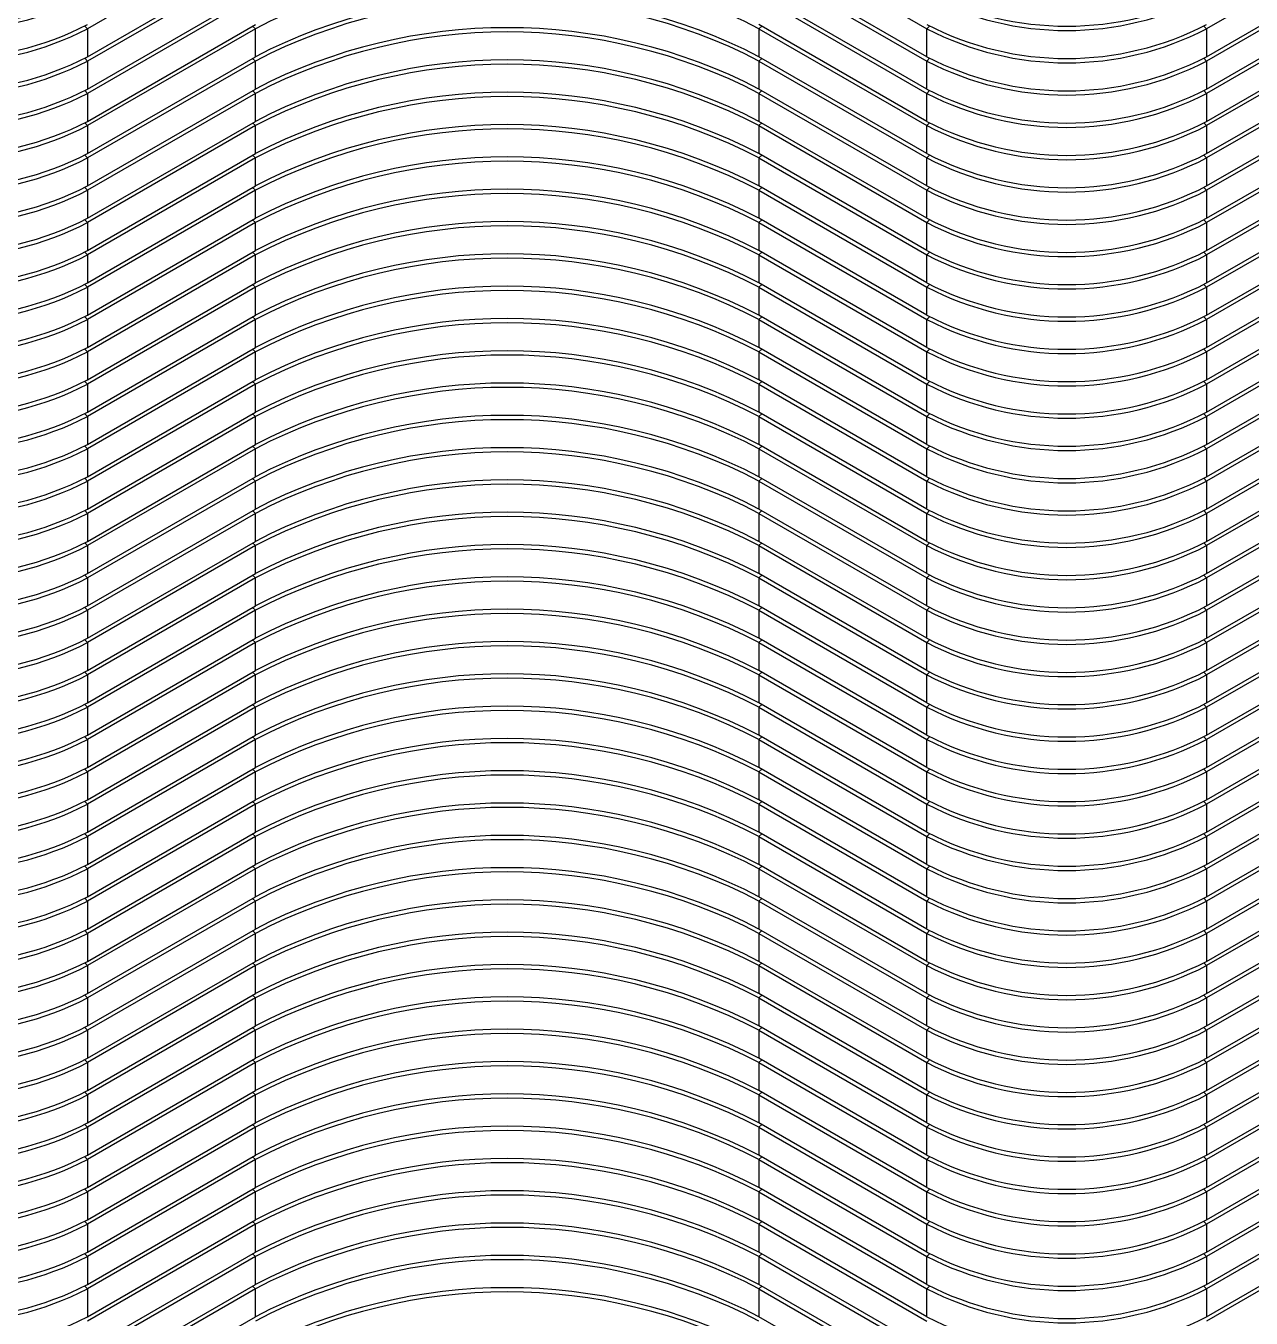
# Model space of a CAD drawing. Header units: millimetres. Extents: x 334 to 3694, y 0 to 2376.
# Drawn here: x 3105.52 to 3114.81, y 1058.75 to 1068.55 of the extents above; entities that cross this region are included whole.
import ezdxf

# ---------------------------------------------------------------- set-up
doc = ezdxf.new("R2010")
doc.units = ezdxf.units.MM
doc.header["$LTSCALE"] = 3
doc.layers.add('1_외형선', color=7, linetype='Continuous', lineweight=25)

msp = doc.modelspace()

# ---------------------------------------------------------------- linework, layer by layer
at = {"layer": '1_외형선'}
for p, q in [((3121.8969, 1072.8147), (3114.4723, 1068.5286)), ((3114.4723, 1068.3163), (3121.8969, 1072.6024)), ((3121.8969, 1072.5698), (3114.4723, 1068.2836)), ((3114.4723, 1068.0713), (3121.8969, 1072.3575)), ((3121.8969, 1072.3248), (3114.4723, 1068.0387)), ((3114.4723, 1067.8264), (3121.8969, 1072.1125)), ((3121.8969, 1072.0799), (3114.4723, 1067.7937)), ((3114.4723, 1067.5814), (3121.8969, 1071.8676)), ((3121.8969, 1071.8349), (3114.4723, 1067.5488)), ((3114.4723, 1067.3365), (3121.8969, 1071.6226)), ((3121.8969, 1071.5899), (3114.4723, 1067.3038)), ((3114.4723, 1067.0915), (3121.8969, 1071.3776)), ((3121.8969, 1071.345), (3114.4723, 1067.0588)), ((3114.4723, 1066.8465), (3121.8969, 1071.1327)), ((3121.8969, 1071.1), (3114.4723, 1066.8139)), ((3114.4723, 1066.6016), (3121.8969, 1070.8877)), ((3121.8969, 1070.855), (3114.4723, 1066.5689)), ((3114.4723, 1066.3566), (3121.8969, 1070.6427)), ((3121.8969, 1070.6101), (3114.4723, 1066.3239)), ((3114.4723, 1066.1116), (3121.8969, 1070.3978)), ((3121.8969, 1070.3651), (3114.4723, 1066.079)), ((3114.4723, 1065.8667), (3121.8969, 1070.1528)), ((3121.8969, 1070.1202), (3114.4723, 1065.834)), ((3114.4723, 1065.6217), (3121.8969, 1069.9079)), ((3121.8969, 1069.8752), (3114.4723, 1065.5891)), ((3114.4723, 1065.3768), (3121.8969, 1069.6629)), ((3121.8969, 1069.6302), (3114.4723, 1065.3441)), ((3114.4723, 1065.1318), (3121.8969, 1069.4179)), ((3121.8969, 1069.3853), (3114.4723, 1065.0991)), ((3107.2598, 1069.2634), (3105.987, 1068.5286)), ((3111.0782, 1069.2634), (3112.351, 1068.5286)), ((3114.4723, 1064.8868), (3121.8969, 1069.173)), ((3121.8969, 1069.1403), (3114.4723, 1064.8542)), ((3105.987, 1068.3163), (3107.2598, 1069.0511)), ((3107.2598, 1069.0184), (3105.987, 1068.2836)), ((3112.351, 1068.3163), (3111.0782, 1069.0511)), ((3111.0782, 1069.0184), (3112.351, 1068.2836)), ((3114.4723, 1064.6419), (3121.8969, 1068.928)), ((3121.8969, 1068.8953), (3114.4723, 1064.6092)), ((3105.987, 1068.0713), (3107.2598, 1068.8061)), ((3107.2598, 1068.7734), (3105.987, 1068.0387)), ((3112.351, 1068.0713), (3111.0782, 1068.8061)), ((3111.0782, 1068.7734), (3112.351, 1068.0387)), ((3114.4723, 1064.3969), (3121.8969, 1068.683)), ((3121.8969, 1068.6504), (3114.4723, 1064.3642)), ((3105.987, 1068.5286), (3105.9656, 1068.5492)), ((3105.987, 1067.8264), (3107.2598, 1068.5611)), ((3105.987, 1068.5286), (3105.987, 1068.3163)), ((3107.2598, 1068.5285), (3105.987, 1067.7937)), ((3107.2598, 1068.5285), (3107.2386, 1068.5489)), ((3107.2598, 1068.3162), (3107.2598, 1068.5285)), ((3112.351, 1067.8264), (3111.0782, 1068.5611)), ((3111.0782, 1068.5285), (3111.0994, 1068.5489)), ((3111.0782, 1068.5285), (3111.0782, 1068.3162)), ((3111.0782, 1068.5285), (3112.351, 1067.7937)), ((3112.351, 1068.5286), (3112.3723, 1068.5492)), ((3112.351, 1068.3163), (3112.351, 1068.5286)), ((3114.4723, 1068.5286), (3114.4509, 1068.5492)), ((3114.4723, 1068.5286), (3114.4723, 1068.3163)), ((3114.4723, 1064.1519), (3121.8969, 1068.4381)), ((3121.8969, 1068.4054), (3114.4723, 1064.1193)), ((3105.987, 1068.2836), (3105.9656, 1068.3042)), ((3105.987, 1067.5814), (3107.2598, 1068.3162)), ((3105.987, 1068.2836), (3105.987, 1068.0713)), ((3107.2598, 1068.2835), (3105.987, 1067.5488)), ((3107.2598, 1068.2835), (3107.2386, 1068.3039)), ((3107.2598, 1068.0712), (3107.2598, 1068.2835)), ((3112.351, 1067.5814), (3111.0782, 1068.3162)), ((3111.0782, 1068.2835), (3111.0994, 1068.3039)), ((3111.0782, 1068.2835), (3111.0782, 1068.0712)), ((3111.0782, 1068.2835), (3112.351, 1067.5488)), ((3112.351, 1068.2836), (3112.3723, 1068.3042)), ((3112.351, 1068.0713), (3112.351, 1068.2836)), ((3114.4723, 1068.2836), (3114.4509, 1068.3042)), ((3114.4723, 1068.2836), (3114.4723, 1068.0713)), ((3114.4723, 1063.907), (3121.8969, 1068.1931)), ((3121.8969, 1068.1605), (3114.4723, 1063.8743)), ((3105.987, 1068.0387), (3105.9656, 1068.0592)), ((3105.987, 1067.3365), (3107.2598, 1068.0712)), ((3105.987, 1068.0387), (3105.987, 1067.8264)), ((3107.2598, 1068.0386), (3105.987, 1067.3038)), ((3107.2598, 1068.0386), (3107.2386, 1068.059)), ((3107.2598, 1067.8263), (3107.2598, 1068.0386)), ((3112.351, 1067.3365), (3111.0782, 1068.0712)), ((3111.0782, 1068.0386), (3111.0994, 1068.059)), ((3111.0782, 1068.0386), (3111.0782, 1067.8263)), ((3111.0782, 1068.0386), (3112.351, 1067.3038)), ((3112.351, 1068.0387), (3112.3723, 1068.0592)), ((3112.351, 1067.8264), (3112.351, 1068.0387)), ((3114.4723, 1068.0387), (3114.4509, 1068.0592)), ((3114.4723, 1068.0387), (3114.4723, 1067.8264)), ((3114.4723, 1063.662), (3121.8969, 1067.9482)), ((3121.8969, 1067.9155), (3114.4723, 1063.6294)), ((3105.987, 1067.7937), (3105.9656, 1067.8143)), ((3105.987, 1067.0915), (3107.2598, 1067.8263)), ((3105.987, 1067.7937), (3105.987, 1067.5814)), ((3107.2598, 1067.7936), (3105.987, 1067.0588)), ((3107.2598, 1067.7936), (3107.2386, 1067.814)), ((3107.2598, 1067.5813), (3107.2598, 1067.7936)), ((3112.351, 1067.0915), (3111.0782, 1067.8263)), ((3111.0782, 1067.7936), (3111.0994, 1067.814)), ((3111.0782, 1067.7936), (3111.0782, 1067.5813)), ((3111.0782, 1067.7936), (3112.351, 1067.0588)), ((3112.351, 1067.7937), (3112.3723, 1067.8143)), ((3112.351, 1067.5814), (3112.351, 1067.7937)), ((3114.4723, 1067.7937), (3114.4509, 1067.8143)), ((3114.4723, 1067.7937), (3114.4723, 1067.5814)), ((3114.4723, 1063.4171), (3121.8969, 1067.7032)), ((3121.8969, 1067.6705), (3114.4723, 1063.3844)), ((3105.987, 1067.5488), (3105.9656, 1067.5693)), ((3105.987, 1066.8465), (3107.2598, 1067.5813)), ((3105.987, 1067.5488), (3105.987, 1067.3365)), ((3107.2598, 1067.5486), (3105.987, 1066.8139)), ((3107.2598, 1067.5486), (3107.2386, 1067.569)), ((3107.2598, 1067.3363), (3107.2598, 1067.5486)), ((3112.351, 1066.8465), (3111.0782, 1067.5813)), ((3111.0782, 1067.5486), (3111.0994, 1067.569)), ((3111.0782, 1067.5486), (3111.0782, 1067.3363)), ((3111.0782, 1067.5486), (3112.351, 1066.8139)), ((3112.351, 1067.5488), (3112.3723, 1067.5693)), ((3112.351, 1067.3365), (3112.351, 1067.5488)), ((3114.4723, 1067.5488), (3114.4509, 1067.5693)), ((3114.4723, 1067.5488), (3114.4723, 1067.3365)), ((3114.4723, 1063.1721), (3121.8969, 1067.4582)), ((3121.8969, 1067.4256), (3114.4723, 1063.1394)), ((3105.987, 1067.3038), (3105.9656, 1067.3244)), ((3105.987, 1066.6016), (3107.2598, 1067.3363)), ((3105.987, 1067.3038), (3105.987, 1067.0915)), ((3107.2598, 1067.3037), (3105.987, 1066.5689)), ((3107.2598, 1067.3037), (3107.2386, 1067.3241)), ((3107.2598, 1067.0914), (3107.2598, 1067.3037)), ((3112.351, 1066.6016), (3111.0782, 1067.3363)), ((3111.0782, 1067.3037), (3111.0994, 1067.3241)), ((3111.0782, 1067.3037), (3111.0782, 1067.0914)), ((3111.0782, 1067.3037), (3112.351, 1066.5689)), ((3112.351, 1067.3038), (3112.3723, 1067.3244)), ((3112.351, 1067.0915), (3112.351, 1067.3038)), ((3114.4723, 1067.3038), (3114.4509, 1067.3244)), ((3114.4723, 1067.3038), (3114.4723, 1067.0915)), ((3114.4723, 1062.9271), (3121.8969, 1067.2133)), ((3121.8969, 1067.1806), (3114.4723, 1062.8945)), ((3105.987, 1067.0588), (3105.9656, 1067.0794)), ((3105.987, 1066.3566), (3107.2598, 1067.0914)), ((3105.987, 1067.0588), (3105.987, 1066.8465)), ((3107.2598, 1067.0587), (3105.987, 1066.3239)), ((3107.2598, 1067.0587), (3107.2386, 1067.0791)), ((3107.2598, 1066.8464), (3107.2598, 1067.0587)), ((3112.351, 1066.3566), (3111.0782, 1067.0914)), ((3111.0782, 1067.0587), (3111.0994, 1067.0791)), ((3111.0782, 1067.0587), (3111.0782, 1066.8464)), ((3111.0782, 1067.0587), (3112.351, 1066.3239)), ((3112.351, 1067.0588), (3112.3723, 1067.0794)), ((3112.351, 1066.8465), (3112.351, 1067.0588)), ((3114.4723, 1067.0588), (3114.4509, 1067.0794)), ((3114.4723, 1067.0588), (3114.4723, 1066.8465)), ((3114.4723, 1062.6822), (3121.8969, 1066.9683)), ((3121.8969, 1066.9357), (3114.4723, 1062.6495)), ((3105.987, 1066.8139), (3105.9656, 1066.8344)), ((3105.987, 1066.1116), (3107.2598, 1066.8464)), ((3105.987, 1066.8139), (3105.987, 1066.6016)), ((3107.2598, 1066.8137), (3105.987, 1066.079)), ((3107.2598, 1066.8137), (3107.2386, 1066.8342)), ((3107.2598, 1066.6014), (3107.2598, 1066.8137)), ((3112.351, 1066.1116), (3111.0782, 1066.8464)), ((3111.0782, 1066.8137), (3111.0994, 1066.8342)), ((3111.0782, 1066.8137), (3111.0782, 1066.6014)), ((3111.0782, 1066.8137), (3112.351, 1066.079)), ((3112.351, 1066.8139), (3112.3723, 1066.8344)), ((3112.351, 1066.6016), (3112.351, 1066.8139)), ((3114.4723, 1066.8139), (3114.4509, 1066.8344)), ((3114.4723, 1066.8139), (3114.4723, 1066.6016)), ((3114.4723, 1062.4372), (3121.8969, 1066.7234)), ((3121.8969, 1066.6907), (3114.4723, 1062.4045)), ((3105.987, 1066.5689), (3105.9656, 1066.5895)), ((3105.987, 1065.8667), (3107.2598, 1066.6014)), ((3105.987, 1066.5689), (3105.987, 1066.3566)), ((3107.2598, 1066.5688), (3105.987, 1065.834)), ((3107.2598, 1066.5688), (3107.2386, 1066.5892)), ((3107.2598, 1066.3565), (3107.2598, 1066.5688)), ((3112.351, 1065.8667), (3111.0782, 1066.6014)), ((3111.0782, 1066.5688), (3111.0994, 1066.5892)), ((3111.0782, 1066.5688), (3111.0782, 1066.3565)), ((3111.0782, 1066.5688), (3112.351, 1065.834)), ((3112.351, 1066.5689), (3112.3723, 1066.5895)), ((3112.351, 1066.3566), (3112.351, 1066.5689)), ((3114.4723, 1066.5689), (3114.4509, 1066.5895)), ((3114.4723, 1066.5689), (3114.4723, 1066.3566)), ((3114.4723, 1062.1922), (3121.8969, 1066.4784)), ((3121.8969, 1066.4457), (3114.4723, 1062.1596)), ((3105.987, 1066.3239), (3105.9656, 1066.3445)), ((3105.987, 1065.6217), (3107.2598, 1066.3565)), ((3105.987, 1066.3239), (3105.987, 1066.1116)), ((3107.2598, 1066.3238), (3105.987, 1065.5891)), ((3107.2598, 1066.3238), (3107.2386, 1066.3442)), ((3107.2598, 1066.1115), (3107.2598, 1066.3238)), ((3112.351, 1065.6217), (3111.0782, 1066.3565)), ((3111.0782, 1066.3238), (3111.0994, 1066.3442)), ((3111.0782, 1066.3238), (3111.0782, 1066.1115)), ((3111.0782, 1066.3238), (3112.351, 1065.5891)), ((3112.351, 1066.3239), (3112.3723, 1066.3445)), ((3112.351, 1066.1116), (3112.351, 1066.3239)), ((3114.4723, 1066.3239), (3114.4509, 1066.3445)), ((3114.4723, 1066.3239), (3114.4723, 1066.1116)), ((3114.4723, 1061.9473), (3121.8969, 1066.2334)), ((3121.8969, 1066.2008), (3114.4723, 1061.9146)), ((3105.987, 1066.079), (3105.9656, 1066.0995)), ((3105.987, 1065.3768), (3107.2598, 1066.1115)), ((3105.987, 1066.079), (3105.987, 1065.8667)), ((3107.2598, 1066.0789), (3105.987, 1065.3441)), ((3107.2598, 1066.0789), (3107.2386, 1066.0993)), ((3107.2598, 1065.8666), (3107.2598, 1066.0789)), ((3112.351, 1065.3768), (3111.0782, 1066.1115)), ((3111.0782, 1066.0789), (3111.0994, 1066.0993)), ((3111.0782, 1066.0789), (3111.0782, 1065.8666)), ((3111.0782, 1066.0789), (3112.351, 1065.3441)), ((3112.351, 1066.079), (3112.3723, 1066.0995)), ((3112.351, 1065.8667), (3112.351, 1066.079)), ((3114.4723, 1066.079), (3114.4509, 1066.0995)), ((3114.4723, 1066.079), (3114.4723, 1065.8667)), ((3114.4723, 1061.7023), (3121.8969, 1065.9885)), ((3121.8969, 1065.9558), (3114.4723, 1061.6697)), ((3105.987, 1065.834), (3105.9656, 1065.8546)), ((3105.987, 1065.1318), (3107.2598, 1065.8666)), ((3105.987, 1065.834), (3105.987, 1065.6217)), ((3107.2598, 1065.8339), (3105.987, 1065.0991)), ((3107.2598, 1065.8339), (3107.2386, 1065.8543)), ((3107.2598, 1065.6216), (3107.2598, 1065.8339)), ((3112.351, 1065.1318), (3111.0782, 1065.8666)), ((3111.0782, 1065.8339), (3111.0994, 1065.8543)), ((3111.0782, 1065.8339), (3111.0782, 1065.6216)), ((3111.0782, 1065.8339), (3112.351, 1065.0991)), ((3112.351, 1065.834), (3112.3723, 1065.8546)), ((3112.351, 1065.6217), (3112.351, 1065.834)), ((3114.4723, 1065.834), (3114.4509, 1065.8546)), ((3114.4723, 1065.834), (3114.4723, 1065.6217)), ((3114.4723, 1061.4574), (3121.8969, 1065.7435)), ((3121.8969, 1065.7108), (3114.4723, 1061.4247)), ((3105.987, 1065.5891), (3105.9656, 1065.6096)), ((3105.987, 1064.8868), (3107.2598, 1065.6216)), ((3105.987, 1065.5891), (3105.987, 1065.3768)), ((3107.2598, 1065.5889), (3105.987, 1064.8542)), ((3107.2598, 1065.5889), (3107.2386, 1065.6094)), ((3107.2598, 1065.3766), (3107.2598, 1065.5889)), ((3112.351, 1064.8868), (3111.0782, 1065.6216)), ((3111.0782, 1065.5889), (3111.0994, 1065.6094)), ((3111.0782, 1065.5889), (3111.0782, 1065.3766)), ((3111.0782, 1065.5889), (3112.351, 1064.8542)), ((3112.351, 1065.5891), (3112.3723, 1065.6096)), ((3112.351, 1065.3768), (3112.351, 1065.5891)), ((3114.4723, 1065.5891), (3114.4509, 1065.6096)), ((3114.4723, 1065.5891), (3114.4723, 1065.3768)), ((3114.4723, 1061.2124), (3121.8969, 1065.4985)), ((3121.8969, 1065.4659), (3114.4723, 1061.1797)), ((3105.987, 1065.3441), (3105.9656, 1065.3647)), ((3105.987, 1064.6419), (3107.2598, 1065.3766)), ((3105.987, 1065.3441), (3105.987, 1065.1318)), ((3107.2598, 1065.344), (3105.987, 1064.6092)), ((3107.2598, 1065.344), (3107.2386, 1065.3644)), ((3107.2598, 1065.1317), (3107.2598, 1065.344)), ((3112.351, 1064.6419), (3111.0782, 1065.3766)), ((3111.0782, 1065.344), (3111.0994, 1065.3644)), ((3111.0782, 1065.344), (3111.0782, 1065.1317)), ((3111.0782, 1065.344), (3112.351, 1064.6092)), ((3112.351, 1065.3441), (3112.3723, 1065.3647)), ((3112.351, 1065.1318), (3112.351, 1065.3441)), ((3114.4723, 1065.3441), (3114.4509, 1065.3647)), ((3114.4723, 1065.3441), (3114.4723, 1065.1318)), ((3114.4723, 1060.9674), (3121.8969, 1065.2536)), ((3121.8969, 1065.2209), (3114.4723, 1060.9348)), ((3105.987, 1065.0991), (3105.9656, 1065.1197)), ((3105.987, 1064.3969), (3107.2598, 1065.1317)), ((3105.987, 1065.0991), (3105.987, 1064.8868)), ((3107.2598, 1065.099), (3105.987, 1064.3642)), ((3107.2598, 1065.099), (3107.2386, 1065.1194)), ((3107.2598, 1064.8867), (3107.2598, 1065.099)), ((3112.351, 1064.3969), (3111.0782, 1065.1317)), ((3111.0782, 1065.099), (3111.0994, 1065.1194)), ((3111.0782, 1065.099), (3111.0782, 1064.8867)), ((3111.0782, 1065.099), (3112.351, 1064.3642)), ((3112.351, 1065.0991), (3112.3723, 1065.1197)), ((3112.351, 1064.8868), (3112.351, 1065.0991)), ((3114.4723, 1065.0991), (3114.4509, 1065.1197)), ((3114.4723, 1065.0991), (3114.4723, 1064.8868)), ((3114.4723, 1060.7225), (3121.8969, 1065.0086)), ((3121.8969, 1064.976), (3114.4723, 1060.6898)), ((3105.987, 1064.8542), (3105.9656, 1064.8747)), ((3105.987, 1064.1519), (3107.2598, 1064.8867)), ((3105.987, 1064.8542), (3105.987, 1064.6419)), ((3107.2598, 1064.854), (3105.987, 1064.1193)), ((3107.2598, 1064.854), (3107.2386, 1064.8745)), ((3107.2598, 1064.6417), (3107.2598, 1064.854)), ((3112.351, 1064.1519), (3111.0782, 1064.8867)), ((3111.0782, 1064.854), (3111.0994, 1064.8745)), ((3111.0782, 1064.854), (3111.0782, 1064.6417)), ((3111.0782, 1064.854), (3112.351, 1064.1193)), ((3112.351, 1064.8542), (3112.3723, 1064.8747)), ((3112.351, 1064.6419), (3112.351, 1064.8542)), ((3114.4723, 1064.8542), (3114.4509, 1064.8747)), ((3114.4723, 1064.8542), (3114.4723, 1064.6419)), ((3114.4723, 1060.4775), (3121.8969, 1064.7637)), ((3121.8969, 1064.731), (3114.4723, 1060.4448)), ((3105.987, 1064.6092), (3105.9656, 1064.6298)), ((3105.987, 1063.907), (3107.2598, 1064.6417)), ((3105.987, 1064.6092), (3105.987, 1064.3969)), ((3107.2598, 1064.6091), (3105.987, 1063.8743)), ((3107.2598, 1064.6091), (3107.2386, 1064.6295)), ((3107.2598, 1064.3968), (3107.2598, 1064.6091)), ((3112.351, 1063.907), (3111.0782, 1064.6417)), ((3111.0782, 1064.6091), (3111.0994, 1064.6295)), ((3111.0782, 1064.6091), (3111.0782, 1064.3968)), ((3111.0782, 1064.6091), (3112.351, 1063.8743)), ((3112.351, 1064.6092), (3112.3723, 1064.6298)), ((3112.351, 1064.3969), (3112.351, 1064.6092)), ((3114.4723, 1064.6092), (3114.4509, 1064.6298)), ((3114.4723, 1064.6092), (3114.4723, 1064.3969)), ((3114.4723, 1060.2325), (3121.8969, 1064.5187)), ((3121.8969, 1064.486), (3114.4723, 1060.1999)), ((3105.987, 1064.3642), (3105.9656, 1064.3848)), ((3105.987, 1063.662), (3107.2598, 1064.3968)), ((3105.987, 1064.3642), (3105.987, 1064.1519)), ((3107.2598, 1064.3641), (3105.987, 1063.6294)), ((3107.2598, 1064.3641), (3107.2386, 1064.3845)), ((3107.2598, 1064.1518), (3107.2598, 1064.3641)), ((3112.351, 1063.662), (3111.0782, 1064.3968)), ((3111.0782, 1064.3641), (3111.0994, 1064.3845)), ((3111.0782, 1064.3641), (3111.0782, 1064.1518)), ((3111.0782, 1064.3641), (3112.351, 1063.6294)), ((3112.351, 1064.3642), (3112.3723, 1064.3848)), ((3112.351, 1064.1519), (3112.351, 1064.3642)), ((3114.4723, 1064.3642), (3114.4509, 1064.3848)), ((3114.4723, 1064.3642), (3114.4723, 1064.1519)), ((3114.4723, 1059.9876), (3121.8969, 1064.2737)), ((3121.8969, 1064.2411), (3114.4723, 1059.9549)), ((3105.987, 1064.1193), (3105.9656, 1064.1398)), ((3105.987, 1063.4171), (3107.2598, 1064.1518)), ((3105.987, 1064.1193), (3105.987, 1063.907)), ((3107.2598, 1064.1192), (3105.987, 1063.3844)), ((3107.2598, 1064.1192), (3107.2386, 1064.1396)), ((3107.2598, 1063.9069), (3107.2598, 1064.1192)), ((3112.351, 1063.4171), (3111.0782, 1064.1518)), ((3111.0782, 1064.1192), (3111.0994, 1064.1396)), ((3111.0782, 1064.1192), (3111.0782, 1063.9069)), ((3111.0782, 1064.1192), (3112.351, 1063.3844)), ((3112.351, 1064.1193), (3112.3723, 1064.1398)), ((3112.351, 1063.907), (3112.351, 1064.1193)), ((3114.4723, 1064.1193), (3114.4509, 1064.1398)), ((3114.4723, 1064.1193), (3114.4723, 1063.907)), ((3114.4723, 1059.7426), (3121.8969, 1064.0288)), ((3121.8969, 1063.9961), (3114.4723, 1059.71)), ((3105.987, 1063.8743), (3105.9656, 1063.8949)), ((3105.987, 1063.1721), (3107.2598, 1063.9069)), ((3105.987, 1063.8743), (3105.987, 1063.662)), ((3107.2598, 1063.8742), (3105.987, 1063.1394)), ((3107.2598, 1063.8742), (3107.2386, 1063.8946)), ((3107.2598, 1063.6619), (3107.2598, 1063.8742)), ((3112.351, 1063.1721), (3111.0782, 1063.9069)), ((3111.0782, 1063.8742), (3111.0994, 1063.8946)), ((3111.0782, 1063.8742), (3111.0782, 1063.6619)), ((3111.0782, 1063.8742), (3112.351, 1063.1394)), ((3112.351, 1063.8743), (3112.3723, 1063.8949)), ((3112.351, 1063.662), (3112.351, 1063.8743)), ((3114.4723, 1063.8743), (3114.4509, 1063.8949)), ((3114.4723, 1063.8743), (3114.4723, 1063.662)), ((3114.4723, 1059.4977), (3121.8969, 1063.7838)), ((3121.8969, 1063.7511), (3114.4723, 1059.465)), ((3105.987, 1063.6294), (3105.9656, 1063.6499)), ((3105.987, 1062.9271), (3107.2598, 1063.6619)), ((3105.987, 1063.6294), (3105.987, 1063.4171)), ((3107.2598, 1063.6292), (3105.987, 1062.8945)), ((3107.2598, 1063.6292), (3107.2386, 1063.6497)), ((3107.2598, 1063.4169), (3107.2598, 1063.6292)), ((3112.351, 1062.9271), (3111.0782, 1063.6619)), ((3111.0782, 1063.6292), (3111.0994, 1063.6497)), ((3111.0782, 1063.6292), (3111.0782, 1063.4169)), ((3111.0782, 1063.6292), (3112.351, 1062.8945)), ((3112.351, 1063.6294), (3112.3723, 1063.6499)), ((3112.351, 1063.4171), (3112.351, 1063.6294)), ((3114.4723, 1063.6294), (3114.4509, 1063.6499)), ((3114.4723, 1063.6294), (3114.4723, 1063.4171)), ((3114.4723, 1059.2527), (3121.8969, 1063.5388)), ((3121.8969, 1063.5062), (3114.4723, 1059.22)), ((3105.987, 1063.3844), (3105.9656, 1063.405)), ((3105.987, 1062.6822), (3107.2598, 1063.4169)), ((3105.987, 1063.3844), (3105.987, 1063.1721)), ((3107.2598, 1063.3843), (3105.987, 1062.6495)), ((3107.2598, 1063.3843), (3107.2386, 1063.4047)), ((3107.2598, 1063.172), (3107.2598, 1063.3843)), ((3112.351, 1062.6822), (3111.0782, 1063.4169)), ((3111.0782, 1063.3843), (3111.0994, 1063.4047)), ((3111.0782, 1063.3843), (3111.0782, 1063.172)), ((3111.0782, 1063.3843), (3112.351, 1062.6495)), ((3112.351, 1063.3844), (3112.3723, 1063.405)), ((3112.351, 1063.1721), (3112.351, 1063.3844)), ((3114.4723, 1063.3844), (3114.4509, 1063.405)), ((3114.4723, 1063.3844), (3114.4723, 1063.1721)), ((3114.4723, 1059.0077), (3121.8969, 1063.2939)), ((3121.8969, 1063.2612), (3114.4723, 1058.9751)), ((3105.987, 1063.1394), (3105.9656, 1063.16)), ((3105.987, 1062.4372), (3107.2598, 1063.172)), ((3105.987, 1063.1394), (3105.987, 1062.9271)), ((3107.2598, 1063.1393), (3105.987, 1062.4045)), ((3107.2598, 1063.1393), (3107.2386, 1063.1597)), ((3107.2598, 1062.927), (3107.2598, 1063.1393)), ((3112.351, 1062.4372), (3111.0782, 1063.172)), ((3111.0782, 1063.1393), (3111.0994, 1063.1597)), ((3111.0782, 1063.1393), (3111.0782, 1062.927)), ((3111.0782, 1063.1393), (3112.351, 1062.4045)), ((3112.351, 1063.1394), (3112.3723, 1063.16)), ((3112.351, 1062.9271), (3112.351, 1063.1394)), ((3114.4723, 1063.1394), (3114.4509, 1063.16)), ((3114.4723, 1063.1394), (3114.4723, 1062.9271)), ((3114.4723, 1058.7628), (3121.8969, 1063.0489)), ((3121.8969, 1063.0163), (3114.4723, 1058.7301)), ((3105.987, 1062.8945), (3105.9656, 1062.915)), ((3105.987, 1062.1922), (3107.2598, 1062.927)), ((3105.987, 1062.8945), (3105.987, 1062.6822)), ((3107.2598, 1062.8944), (3105.987, 1062.1596)), ((3107.2598, 1062.8944), (3107.2386, 1062.9148)), ((3107.2598, 1062.6821), (3107.2598, 1062.8944)), ((3112.351, 1062.1922), (3111.0782, 1062.927)), ((3111.0782, 1062.8944), (3111.0994, 1062.9148)), ((3111.0782, 1062.8944), (3111.0782, 1062.6821)), ((3111.0782, 1062.8944), (3112.351, 1062.1596)), ((3112.351, 1062.8945), (3112.3723, 1062.915)), ((3112.351, 1062.6822), (3112.351, 1062.8945)), ((3114.4723, 1062.8945), (3114.4509, 1062.915)), ((3114.4723, 1062.8945), (3114.4723, 1062.6822)), ((3105.987, 1062.6495), (3105.9656, 1062.6701)), ((3105.987, 1061.9473), (3107.2598, 1062.6821)), ((3105.987, 1062.6495), (3105.987, 1062.4372)), ((3107.2598, 1062.6494), (3105.987, 1061.9146)), ((3107.2598, 1062.6494), (3107.2386, 1062.6698)), ((3107.2598, 1062.4371), (3107.2598, 1062.6494)), ((3112.351, 1061.9473), (3111.0782, 1062.6821)), ((3111.0782, 1062.6494), (3111.0994, 1062.6698)), ((3111.0782, 1062.6494), (3111.0782, 1062.4371)), ((3111.0782, 1062.6494), (3112.351, 1061.9146)), ((3112.351, 1062.6495), (3112.3723, 1062.6701)), ((3112.351, 1062.4372), (3112.351, 1062.6495)), ((3114.4723, 1062.6495), (3114.4509, 1062.6701)), ((3114.4723, 1062.6495), (3114.4723, 1062.4372)), ((3105.987, 1062.4045), (3105.9656, 1062.4251)), ((3105.987, 1061.7023), (3107.2598, 1062.4371)), ((3105.987, 1062.4045), (3105.987, 1062.1922)), ((3107.2598, 1062.4044), (3105.987, 1061.6697)), ((3107.2598, 1062.4044), (3107.2386, 1062.4248)), ((3107.2598, 1062.1921), (3107.2598, 1062.4044)), ((3112.351, 1061.7023), (3111.0782, 1062.4371)), ((3111.0782, 1062.4044), (3111.0994, 1062.4248)), ((3111.0782, 1062.4044), (3111.0782, 1062.1921)), ((3111.0782, 1062.4044), (3112.351, 1061.6697)), ((3112.351, 1062.4045), (3112.3723, 1062.4251)), ((3112.351, 1062.1922), (3112.351, 1062.4045)), ((3114.4723, 1062.4045), (3114.4509, 1062.4251)), ((3114.4723, 1062.4045), (3114.4723, 1062.1922)), ((3105.987, 1062.1596), (3105.9656, 1062.1802)), ((3105.987, 1061.4574), (3107.2598, 1062.1921)), ((3105.987, 1062.1596), (3105.987, 1061.9473)), ((3107.2598, 1062.1595), (3105.987, 1061.4247)), ((3107.2598, 1062.1595), (3107.2386, 1062.1799)), ((3107.2598, 1061.9472), (3107.2598, 1062.1595)), ((3112.351, 1061.4574), (3111.0782, 1062.1921)), ((3111.0782, 1062.1595), (3111.0994, 1062.1799)), ((3111.0782, 1062.1595), (3111.0782, 1061.9472)), ((3111.0782, 1062.1595), (3112.351, 1061.4247)), ((3112.351, 1062.1596), (3112.3723, 1062.1802)), ((3112.351, 1061.9473), (3112.351, 1062.1596)), ((3114.4723, 1062.1596), (3114.4509, 1062.1802)), ((3114.4723, 1062.1596), (3114.4723, 1061.9473)), ((3105.987, 1061.9146), (3105.9656, 1061.9352)), ((3105.987, 1061.2124), (3107.2598, 1061.9472)), ((3105.987, 1061.9146), (3105.987, 1061.7023)), ((3107.2598, 1061.9145), (3105.987, 1061.1797)), ((3107.2598, 1061.9145), (3107.2386, 1061.9349)), ((3107.2598, 1061.7022), (3107.2598, 1061.9145)), ((3112.351, 1061.2124), (3111.0782, 1061.9472)), ((3111.0782, 1061.9145), (3111.0994, 1061.9349)), ((3111.0782, 1061.9145), (3111.0782, 1061.7022)), ((3111.0782, 1061.9145), (3112.351, 1061.1797)), ((3112.351, 1061.9146), (3112.3723, 1061.9352)), ((3112.351, 1061.7023), (3112.351, 1061.9146)), ((3114.4723, 1061.9146), (3114.4509, 1061.9352)), ((3114.4723, 1061.9146), (3114.4723, 1061.7023)), ((3105.987, 1061.6697), (3105.9656, 1061.6902)), ((3105.987, 1060.9674), (3107.2598, 1061.7022)), ((3105.987, 1061.6697), (3105.987, 1061.4574)), ((3107.2598, 1061.6695), (3105.987, 1060.9348)), ((3107.2598, 1061.6695), (3107.2386, 1061.69)), ((3107.2598, 1061.4572), (3107.2598, 1061.6695)), ((3112.351, 1060.9674), (3111.0782, 1061.7022)), ((3111.0782, 1061.6695), (3111.0994, 1061.69)), ((3111.0782, 1061.6695), (3111.0782, 1061.4572)), ((3111.0782, 1061.6695), (3112.351, 1060.9348)), ((3112.351, 1061.6697), (3112.3723, 1061.6902)), ((3112.351, 1061.4574), (3112.351, 1061.6697)), ((3114.4723, 1061.6697), (3114.4509, 1061.6902)), ((3114.4723, 1061.6697), (3114.4723, 1061.4574)), ((3105.987, 1061.4247), (3105.9656, 1061.4453)), ((3105.987, 1060.7225), (3107.2598, 1061.4572)), ((3105.987, 1061.4247), (3105.987, 1061.2124)), ((3107.2598, 1061.4246), (3105.987, 1060.6898)), ((3107.2598, 1061.4246), (3107.2386, 1061.445)), ((3107.2598, 1061.2123), (3107.2598, 1061.4246)), ((3112.351, 1060.7225), (3111.0782, 1061.4572)), ((3111.0782, 1061.4246), (3111.0994, 1061.445)), ((3111.0782, 1061.4246), (3111.0782, 1061.2123)), ((3111.0782, 1061.4246), (3112.351, 1060.6898)), ((3112.351, 1061.4247), (3112.3723, 1061.4453)), ((3112.351, 1061.2124), (3112.351, 1061.4247)), ((3114.4723, 1061.4247), (3114.4509, 1061.4453)), ((3114.4723, 1061.4247), (3114.4723, 1061.2124)), ((3105.987, 1061.1797), (3105.9656, 1061.2003)), ((3105.987, 1060.4775), (3107.2598, 1061.2123)), ((3105.987, 1061.1797), (3105.987, 1060.9674)), ((3107.2598, 1061.1796), (3105.987, 1060.4448)), ((3107.2598, 1061.1796), (3107.2386, 1061.2)), ((3107.2598, 1060.9673), (3107.2598, 1061.1796)), ((3112.351, 1060.4775), (3111.0782, 1061.2123)), ((3111.0782, 1061.1796), (3111.0994, 1061.2)), ((3111.0782, 1061.1796), (3111.0782, 1060.9673)), ((3111.0782, 1061.1796), (3112.351, 1060.4448)), ((3112.351, 1061.1797), (3112.3723, 1061.2003)), ((3112.351, 1060.9674), (3112.351, 1061.1797)), ((3114.4723, 1061.1797), (3114.4509, 1061.2003)), ((3114.4723, 1061.1797), (3114.4723, 1060.9674)), ((3105.987, 1060.9348), (3105.9656, 1060.9553)), ((3105.987, 1060.2325), (3107.2598, 1060.9673)), ((3105.987, 1060.9348), (3105.987, 1060.7225)), ((3107.2598, 1060.9347), (3105.987, 1060.1999)), ((3107.2598, 1060.9347), (3107.2386, 1060.9551)), ((3107.2598, 1060.7224), (3107.2598, 1060.9347)), ((3112.351, 1060.2325), (3111.0782, 1060.9673)), ((3111.0782, 1060.9347), (3111.0994, 1060.9551)), ((3111.0782, 1060.9347), (3111.0782, 1060.7224)), ((3111.0782, 1060.9347), (3112.351, 1060.1999)), ((3112.351, 1060.9348), (3112.3723, 1060.9553)), ((3112.351, 1060.7225), (3112.351, 1060.9348)), ((3114.4723, 1060.9348), (3114.4509, 1060.9553)), ((3114.4723, 1060.9348), (3114.4723, 1060.7225)), ((3105.987, 1060.6898), (3105.9656, 1060.7104)), ((3105.987, 1059.9876), (3107.2598, 1060.7224)), ((3105.987, 1060.6898), (3105.987, 1060.4775)), ((3107.2598, 1060.6897), (3105.987, 1059.9549)), ((3107.2598, 1060.6897), (3107.2386, 1060.7101)), ((3107.2598, 1060.4774), (3107.2598, 1060.6897)), ((3112.351, 1059.9876), (3111.0782, 1060.7224)), ((3111.0782, 1060.6897), (3111.0994, 1060.7101)), ((3111.0782, 1060.6897), (3111.0782, 1060.4774)), ((3111.0782, 1060.6897), (3112.351, 1059.9549)), ((3112.351, 1060.6898), (3112.3723, 1060.7104)), ((3112.351, 1060.4775), (3112.351, 1060.6898)), ((3114.4723, 1060.6898), (3114.4509, 1060.7104)), ((3114.4723, 1060.6898), (3114.4723, 1060.4775)), ((3105.987, 1060.4448), (3105.9656, 1060.4654)), ((3105.987, 1059.7426), (3107.2598, 1060.4774)), ((3105.987, 1060.4448), (3105.987, 1060.2325)), ((3107.2598, 1060.4447), (3105.987, 1059.71)), ((3107.2598, 1060.4447), (3107.2386, 1060.4651)), ((3107.2598, 1060.2324), (3107.2598, 1060.4447)), ((3112.351, 1059.7426), (3111.0782, 1060.4774)), ((3111.0782, 1060.4447), (3111.0994, 1060.4651)), ((3111.0782, 1060.4447), (3111.0782, 1060.2324)), ((3111.0782, 1060.4447), (3112.351, 1059.71)), ((3112.351, 1060.4448), (3112.3723, 1060.4654)), ((3112.351, 1060.2325), (3112.351, 1060.4448)), ((3114.4723, 1060.4448), (3114.4509, 1060.4654)), ((3114.4723, 1060.4448), (3114.4723, 1060.2325)), ((3105.987, 1060.1999), (3105.9656, 1060.2205)), ((3105.987, 1059.4977), (3107.2598, 1060.2324)), ((3105.987, 1060.1999), (3105.987, 1059.9876)), ((3107.2598, 1060.1998), (3105.987, 1059.465)), ((3107.2598, 1060.1998), (3107.2386, 1060.2202)), ((3107.2598, 1059.9875), (3107.2598, 1060.1998)), ((3112.351, 1059.4977), (3111.0782, 1060.2324)), ((3111.0782, 1060.1998), (3111.0994, 1060.2202)), ((3111.0782, 1060.1998), (3111.0782, 1059.9875)), ((3111.0782, 1060.1998), (3112.351, 1059.465)), ((3112.351, 1060.1999), (3112.3723, 1060.2205)), ((3112.351, 1059.9876), (3112.351, 1060.1999)), ((3114.4723, 1060.1999), (3114.4509, 1060.2205)), ((3114.4723, 1060.1999), (3114.4723, 1059.9876)), ((3105.987, 1059.9549), (3105.9656, 1059.9755)), ((3105.987, 1059.2527), (3107.2598, 1059.9875)), ((3105.987, 1059.9549), (3105.987, 1059.7426)), ((3107.2598, 1059.9548), (3105.987, 1059.22)), ((3107.2598, 1059.9548), (3107.2386, 1059.9752)), ((3107.2598, 1059.7425), (3107.2598, 1059.9548)), ((3112.351, 1059.2527), (3111.0782, 1059.9875)), ((3111.0782, 1059.9548), (3111.0994, 1059.9752)), ((3111.0782, 1059.9548), (3111.0782, 1059.7425)), ((3111.0782, 1059.9548), (3112.351, 1059.22)), ((3112.351, 1059.9549), (3112.3723, 1059.9755)), ((3112.351, 1059.7426), (3112.351, 1059.9549)), ((3114.4723, 1059.9549), (3114.4509, 1059.9755)), ((3114.4723, 1059.9549), (3114.4723, 1059.7426)), ((3105.987, 1059.71), (3105.9656, 1059.7305)), ((3105.987, 1059.0077), (3107.2598, 1059.7425)), ((3105.987, 1059.71), (3105.987, 1059.4977)), ((3107.2598, 1059.7098), (3105.987, 1058.9751)), ((3107.2598, 1059.7098), (3107.2386, 1059.7303)), ((3107.2598, 1059.4975), (3107.2598, 1059.7098)), ((3112.351, 1059.0077), (3111.0782, 1059.7425)), ((3111.0782, 1059.7098), (3111.0994, 1059.7303)), ((3111.0782, 1059.7098), (3111.0782, 1059.4975)), ((3111.0782, 1059.7098), (3112.351, 1058.9751)), ((3112.351, 1059.71), (3112.3723, 1059.7305)), ((3112.351, 1059.4977), (3112.351, 1059.71)), ((3114.4723, 1059.71), (3114.4509, 1059.7305)), ((3114.4723, 1059.71), (3114.4723, 1059.4977)), ((3105.987, 1059.465), (3105.9656, 1059.4856)), ((3105.987, 1058.7628), (3107.2598, 1059.4975)), ((3105.987, 1059.465), (3105.987, 1059.2527)), ((3107.2598, 1059.4649), (3105.987, 1058.7301)), ((3107.2598, 1059.4649), (3107.2386, 1059.4853)), ((3107.2598, 1059.2526), (3107.2598, 1059.4649)), ((3112.351, 1058.7628), (3111.0782, 1059.4975)), ((3111.0782, 1059.4649), (3111.0994, 1059.4853)), ((3111.0782, 1059.4649), (3111.0782, 1059.2526)), ((3111.0782, 1059.4649), (3112.351, 1058.7301)), ((3112.351, 1059.465), (3112.3723, 1059.4856)), ((3112.351, 1059.2527), (3112.351, 1059.465)), ((3114.4723, 1059.465), (3114.4509, 1059.4856)), ((3114.4723, 1059.465), (3114.4723, 1059.2527)), ((3105.987, 1059.22), (3105.9656, 1059.2406)), ((3105.987, 1058.5178), (3107.2598, 1059.2526)), ((3105.987, 1059.22), (3105.987, 1059.0077)), ((3107.2598, 1059.2199), (3105.987, 1058.4852)), ((3107.2598, 1059.2199), (3107.2386, 1059.2403)), ((3107.2598, 1059.0076), (3107.2598, 1059.2199)), ((3112.351, 1058.5178), (3111.0782, 1059.2526)), ((3111.0782, 1059.2199), (3111.0994, 1059.2403)), ((3111.0782, 1059.2199), (3111.0782, 1059.0076)), ((3111.0782, 1059.2199), (3112.351, 1058.4852)), ((3112.351, 1059.22), (3112.3723, 1059.2406)), ((3112.351, 1059.0077), (3112.351, 1059.22)), ((3114.4723, 1059.22), (3114.4509, 1059.2406)), ((3114.4723, 1059.22), (3114.4723, 1059.0077)), ((3105.987, 1058.9751), (3105.9656, 1058.9956)), ((3105.987, 1058.2729), (3107.2598, 1059.0076)), ((3105.987, 1058.9751), (3105.987, 1058.7628)), ((3107.2598, 1058.975), (3105.987, 1058.2402)), ((3107.2598, 1058.975), (3107.2386, 1058.9954)), ((3107.2598, 1058.7627), (3107.2598, 1058.975)), ((3112.351, 1058.2729), (3111.0782, 1059.0076)), ((3111.0782, 1058.975), (3111.0994, 1058.9954)), ((3111.0782, 1058.975), (3111.0782, 1058.7627)), ((3111.0782, 1058.975), (3112.351, 1058.2402)), ((3112.351, 1058.9751), (3112.3723, 1058.9956)), ((3112.351, 1058.7628), (3112.351, 1058.9751)), ((3114.4723, 1058.9751), (3114.4509, 1058.9956)), ((3114.4723, 1058.9751), (3114.4723, 1058.7628)), ((3105.987, 1058.0279), (3107.2598, 1058.7627)), ((3112.351, 1058.0279), (3111.0782, 1058.7627))]:
    msp.add_line(p, q, dxfattribs=at)
for centre, radius, start, end in [((3109.169, 1064.8438), 4.15, 62.60967, 117.39033), ((3104.9263, 1070.8533), 2.3055, 242.60967, 297.39033), ((3104.9263, 1070.8206), 2.3055, 242.60967, 297.39033), ((3109.169, 1064.6315), 4.15, 62.60967, 117.39033), ((3109.169, 1064.5988), 4.15, 62.60967, 117.39033), ((3113.4116, 1070.8533), 2.3055, 242.60967, 297.39033), ((3113.4116, 1070.8206), 2.3055, 242.60967, 297.39033), ((3104.9263, 1070.6083), 2.3055, 242.60967, 297.39033), ((3104.9263, 1070.5757), 2.3055, 242.60967, 297.39033), ((3109.169, 1064.3865), 4.15, 62.60967, 117.39033), ((3113.4116, 1070.6083), 2.3055, 242.60967, 297.39033), ((3113.4116, 1070.5757), 2.3055, 242.60967, 297.39033), ((3109.169, 1064.3538), 4.15, 62.60967, 117.39033), ((3104.9263, 1070.3634), 2.3055, 242.60967, 297.39033), ((3104.9263, 1070.3307), 2.3055, 242.60967, 297.39033), ((3109.169, 1064.1415), 4.15, 62.60967, 117.39033), ((3109.169, 1064.1089), 4.15, 62.60967, 117.39033), ((3113.4116, 1070.3634), 2.3055, 242.60967, 297.39033), ((3113.4116, 1070.3307), 2.3055, 242.60967, 297.39033), ((3104.9263, 1070.1184), 2.3055, 242.60967, 297.39033), ((3104.9263, 1070.0857), 2.3055, 242.60967, 297.39033), ((3109.169, 1063.8966), 4.15, 62.60967, 117.39033), ((3113.4116, 1070.1184), 2.3055, 242.60967, 297.39033), ((3113.4116, 1070.0857), 2.3055, 242.60967, 297.39033), ((3109.169, 1063.8639), 4.15, 62.60967, 117.39033), ((3104.9263, 1069.8734), 2.3055, 242.60967, 297.39033), ((3104.9263, 1069.8408), 2.3055, 242.60967, 297.39033), ((3109.169, 1063.6516), 4.15, 62.60967, 117.39033), ((3109.169, 1063.619), 4.15, 62.60967, 117.39033), ((3113.4116, 1069.8734), 2.3055, 242.60967, 297.39033), ((3113.4116, 1069.8408), 2.3055, 242.60967, 297.39033), ((3104.9263, 1069.6285), 2.3055, 242.60967, 297.39033), ((3104.9263, 1069.5958), 2.3055, 242.60967, 297.39033), ((3109.169, 1063.4067), 4.15, 62.60967, 117.39033), ((3113.4116, 1069.6285), 2.3055, 242.60967, 297.39033), ((3113.4116, 1069.5958), 2.3055, 242.60967, 297.39033), ((3109.169, 1063.374), 4.15, 62.60967, 117.39033), ((3104.9263, 1069.3835), 2.3055, 242.60967, 297.39033), ((3104.9263, 1069.3509), 2.3055, 242.60967, 297.39033), ((3109.169, 1063.1617), 4.15, 62.60967, 117.39033), ((3109.169, 1063.129), 4.15, 62.60967, 117.39033), ((3113.4116, 1069.3835), 2.3055, 242.60967, 297.39033), ((3113.4116, 1069.3509), 2.3055, 242.60967, 297.39033), ((3104.9263, 1069.1386), 2.3055, 242.60967, 297.39033), ((3104.9263, 1069.1059), 2.3055, 242.60967, 297.39033), ((3109.169, 1062.9167), 4.15, 62.60967, 117.39033), ((3113.4116, 1069.1386), 2.3055, 242.60967, 297.39033), ((3113.4116, 1069.1059), 2.3055, 242.60967, 297.39033), ((3109.169, 1062.8841), 4.15, 62.60967, 117.39033), ((3104.9263, 1068.8936), 2.3055, 242.60967, 297.39033), ((3104.9263, 1068.8609), 2.3055, 242.60967, 297.39033), ((3109.169, 1062.6718), 4.15, 62.60967, 117.39033), ((3109.169, 1062.6391), 4.15, 62.60967, 117.39033), ((3113.4116, 1068.8936), 2.3055, 242.60967, 297.39033), ((3113.4116, 1068.8609), 2.3055, 242.60967, 297.39033), ((3104.9263, 1068.6486), 2.3055, 242.60967, 297.39033), ((3104.9263, 1068.616), 2.3055, 242.60967, 297.39033), ((3109.169, 1062.4268), 4.15, 62.60967, 117.39033), ((3113.4116, 1068.6486), 2.3055, 242.60967, 297.39033), ((3113.4116, 1068.616), 2.3055, 242.60967, 297.39033), ((3109.169, 1062.3941), 4.15, 62.60967, 117.39033), ((3104.9263, 1068.4037), 2.3055, 242.60967, 297.39033), ((3104.9263, 1068.371), 2.3055, 242.60967, 297.39033), ((3109.169, 1062.1818), 4.15, 62.60967, 117.39033), ((3109.169, 1062.1492), 4.15, 62.60967, 117.39033), ((3113.4116, 1068.4037), 2.3055, 242.60967, 297.39033), ((3113.4116, 1068.371), 2.3055, 242.60967, 297.39033), ((3104.9263, 1068.1587), 2.3055, 242.60967, 297.39033), ((3104.9263, 1068.126), 2.3055, 242.60967, 297.39033), ((3109.169, 1061.9369), 4.15, 62.60967, 117.39033), ((3113.4116, 1068.1587), 2.3055, 242.60967, 297.39033), ((3113.4116, 1068.126), 2.3055, 242.60967, 297.39033), ((3109.169, 1061.9042), 4.15, 62.60967, 117.39033), ((3104.9263, 1067.9137), 2.3055, 242.60967, 297.39033), ((3104.9263, 1067.8811), 2.3055, 242.60967, 297.39033), ((3109.169, 1061.6919), 4.15, 62.60967, 117.39033), ((3109.169, 1061.6593), 4.15, 62.60967, 117.39033), ((3113.4116, 1067.9137), 2.3055, 242.60967, 297.39033), ((3113.4116, 1067.8811), 2.3055, 242.60967, 297.39033), ((3104.9263, 1067.6688), 2.3055, 242.60967, 297.39033), ((3104.9263, 1067.6361), 2.3055, 242.60967, 297.39033), ((3109.169, 1061.447), 4.15, 62.60967, 117.39033), ((3113.4116, 1067.6688), 2.3055, 242.60967, 297.39033), ((3113.4116, 1067.6361), 2.3055, 242.60967, 297.39033), ((3109.169, 1061.4143), 4.15, 62.60967, 117.39033), ((3104.9263, 1067.4238), 2.3055, 242.60967, 297.39033), ((3104.9263, 1067.3912), 2.3055, 242.60967, 297.39033), ((3109.169, 1061.202), 4.15, 62.60967, 117.39033), ((3109.169, 1061.1693), 4.15, 62.60967, 117.39033), ((3113.4116, 1067.4238), 2.3055, 242.60967, 297.39033), ((3113.4116, 1067.3912), 2.3055, 242.60967, 297.39033), ((3104.9263, 1067.1789), 2.3055, 242.60967, 297.39033), ((3104.9263, 1067.1462), 2.3055, 242.60967, 297.39033), ((3109.169, 1060.957), 4.15, 62.60967, 117.39033), ((3113.4116, 1067.1789), 2.3055, 242.60967, 297.39033), ((3113.4116, 1067.1462), 2.3055, 242.60967, 297.39033), ((3109.169, 1060.9244), 4.15, 62.60967, 117.39033), ((3104.9263, 1066.9339), 2.3055, 242.60967, 297.39033), ((3104.9263, 1066.9012), 2.3055, 242.60967, 297.39033), ((3109.169, 1060.7121), 4.15, 62.60967, 117.39033), ((3109.169, 1060.6794), 4.15, 62.60967, 117.39033), ((3113.4116, 1066.9339), 2.3055, 242.60967, 297.39033), ((3113.4116, 1066.9012), 2.3055, 242.60967, 297.39033), ((3104.9263, 1066.6889), 2.3055, 242.60967, 297.39033), ((3104.9263, 1066.6563), 2.3055, 242.60967, 297.39033), ((3109.169, 1060.4671), 4.15, 62.60967, 117.39033), ((3113.4116, 1066.6889), 2.3055, 242.60967, 297.39033), ((3113.4116, 1066.6563), 2.3055, 242.60967, 297.39033), ((3109.169, 1060.4344), 4.15, 62.60967, 117.39033), ((3104.9263, 1066.444), 2.3055, 242.60967, 297.39033), ((3104.9263, 1066.4113), 2.3055, 242.60967, 297.39033), ((3109.169, 1060.2221), 4.15, 62.60967, 117.39033), ((3109.169, 1060.1895), 4.15, 62.60967, 117.39033), ((3113.4116, 1066.444), 2.3055, 242.60967, 297.39033), ((3113.4116, 1066.4113), 2.3055, 242.60967, 297.39033), ((3104.9263, 1066.199), 2.3055, 242.60967, 297.39033), ((3104.9263, 1066.1663), 2.3055, 242.60967, 297.39033), ((3109.169, 1059.9772), 4.15, 62.60967, 117.39033), ((3113.4116, 1066.199), 2.3055, 242.60967, 297.39033), ((3113.4116, 1066.1663), 2.3055, 242.60967, 297.39033), ((3109.169, 1059.9445), 4.15, 62.60967, 117.39033), ((3104.9263, 1065.954), 2.3055, 242.60967, 297.39033), ((3104.9263, 1065.9214), 2.3055, 242.60967, 297.39033), ((3109.169, 1059.7322), 4.15, 62.60967, 117.39033), ((3109.169, 1059.6996), 4.15, 62.60967, 117.39033), ((3113.4116, 1065.954), 2.3055, 242.60967, 297.39033), ((3113.4116, 1065.9214), 2.3055, 242.60967, 297.39033), ((3104.9263, 1065.7091), 2.3055, 242.60967, 297.39033), ((3104.9263, 1065.6764), 2.3055, 242.60967, 297.39033), ((3109.169, 1059.4873), 4.15, 62.60967, 117.39033), ((3113.4116, 1065.7091), 2.3055, 242.60967, 297.39033), ((3113.4116, 1065.6764), 2.3055, 242.60967, 297.39033), ((3109.169, 1059.4546), 4.15, 62.60967, 117.39033), ((3104.9263, 1065.4641), 2.3055, 242.60967, 297.39033), ((3104.9263, 1065.4315), 2.3055, 242.60967, 297.39033), ((3109.169, 1059.2423), 4.15, 62.60967, 117.39033), ((3109.169, 1059.2096), 4.15, 62.60967, 117.39033), ((3113.4116, 1065.4641), 2.3055, 242.60967, 297.39033), ((3113.4116, 1065.4315), 2.3055, 242.60967, 297.39033), ((3104.9263, 1065.2192), 2.3055, 242.60967, 297.39033), ((3104.9263, 1065.1865), 2.3055, 242.60967, 297.39033), ((3109.169, 1058.9973), 4.15, 62.60967, 117.39033), ((3113.4116, 1065.2192), 2.3055, 242.60967, 297.39033), ((3113.4116, 1065.1865), 2.3055, 242.60967, 297.39033), ((3109.169, 1058.9647), 4.15, 62.60967, 117.39033), ((3104.9263, 1064.9742), 2.3055, 242.60967, 297.39033), ((3104.9263, 1064.9415), 2.3055, 242.60967, 297.39033), ((3109.169, 1058.7524), 4.15, 62.60967, 117.39033), ((3109.169, 1058.7197), 4.15, 62.60967, 117.39033), ((3113.4116, 1064.9742), 2.3055, 242.60967, 297.39033), ((3113.4116, 1064.9415), 2.3055, 242.60967, 297.39033), ((3104.9263, 1064.7292), 2.3055, 242.60967, 297.39033), ((3104.9263, 1064.6966), 2.3055, 242.60967, 297.39033), ((3109.169, 1058.5074), 4.15, 62.60967, 117.39033), ((3113.4116, 1064.7292), 2.3055, 242.60967, 297.39033), ((3113.4116, 1064.6966), 2.3055, 242.60967, 297.39033), ((3109.169, 1058.4747), 4.15, 62.60967, 117.39033), ((3104.9263, 1064.4843), 2.3055, 242.60967, 297.39033), ((3104.9263, 1064.4516), 2.3055, 242.60967, 297.39033), ((3109.169, 1058.2624), 4.15, 62.60967, 117.39033), ((3109.169, 1058.2298), 4.15, 62.60967, 117.39033), ((3113.4116, 1064.4843), 2.3055, 242.60967, 297.39033), ((3113.4116, 1064.4516), 2.3055, 242.60967, 297.39033), ((3104.9263, 1064.2393), 2.3055, 242.60967, 297.39033), ((3104.9263, 1064.2067), 2.3055, 242.60967, 297.39033), ((3109.169, 1058.0175), 4.15, 62.60967, 117.39033), ((3113.4116, 1064.2393), 2.3055, 242.60967, 297.39033), ((3113.4116, 1064.2067), 2.3055, 242.60967, 297.39033), ((3109.169, 1057.9848), 4.15, 62.60967, 117.39033), ((3104.9263, 1063.9944), 2.3055, 242.60967, 297.39033), ((3104.9263, 1063.9617), 2.3055, 242.60967, 297.39033), ((3109.169, 1057.7725), 4.15, 62.60967, 117.39033), ((3109.169, 1057.7399), 4.15, 62.60967, 117.39033), ((3113.4116, 1063.9944), 2.3055, 242.60967, 297.39033), ((3113.4116, 1063.9617), 2.3055, 242.60967, 297.39033), ((3104.9263, 1063.7494), 2.3055, 242.60967, 297.39033), ((3104.9263, 1063.7167), 2.3055, 242.60967, 297.39033), ((3109.169, 1057.5276), 4.15, 62.60967, 117.39033), ((3113.4116, 1063.7494), 2.3055, 242.60967, 297.39033), ((3113.4116, 1063.7167), 2.3055, 242.60967, 297.39033), ((3109.169, 1057.4949), 4.15, 62.60967, 117.39033), ((3104.9263, 1063.5044), 2.3055, 242.60967, 297.39033), ((3104.9263, 1063.4718), 2.3055, 242.60967, 297.39033), ((3109.169, 1057.2826), 4.15, 62.60967, 117.39033), ((3109.169, 1057.2499), 4.15, 62.60967, 117.39033), ((3113.4116, 1063.5044), 2.3055, 242.60967, 297.39033), ((3113.4116, 1063.4718), 2.3055, 242.60967, 297.39033), ((3104.9263, 1063.2595), 2.3055, 242.60967, 297.39033), ((3104.9263, 1063.2268), 2.3055, 242.60967, 297.39033), ((3109.169, 1057.0376), 4.15, 62.60967, 117.39033), ((3113.4116, 1063.2595), 2.3055, 242.60967, 297.39033), ((3113.4116, 1063.2268), 2.3055, 242.60967, 297.39033), ((3109.169, 1057.005), 4.15, 62.60967, 117.39033), ((3104.9263, 1063.0145), 2.3055, 242.60967, 297.39033), ((3104.9263, 1062.9818), 2.3055, 242.60967, 297.39033), ((3109.169, 1056.7927), 4.15, 62.60967, 117.39033), ((3109.169, 1056.76), 4.15, 62.60967, 117.39033), ((3113.4116, 1063.0145), 2.3055, 242.60967, 297.39033), ((3113.4116, 1062.9818), 2.3055, 242.60967, 297.39033), ((3104.9263, 1062.7695), 2.3055, 242.60967, 297.39033), ((3104.9263, 1062.7369), 2.3055, 242.60967, 297.39033), ((3109.169, 1056.5477), 4.15, 62.60967, 117.39033), ((3113.4116, 1062.7695), 2.3055, 242.60967, 297.39033), ((3113.4116, 1062.7369), 2.3055, 242.60967, 297.39033), ((3109.169, 1056.515), 4.15, 62.60967, 117.39033), ((3104.9263, 1062.5246), 2.3055, 242.60967, 297.39033), ((3104.9263, 1062.4919), 2.3055, 242.60967, 297.39033), ((3109.169, 1056.3027), 4.15, 62.60967, 117.39033), ((3109.169, 1056.2701), 4.15, 62.60967, 117.39033), ((3113.4116, 1062.5246), 2.3055, 242.60967, 297.39033), ((3113.4116, 1062.4919), 2.3055, 242.60967, 297.39033), ((3104.9263, 1062.2796), 2.3055, 242.60967, 297.39033), ((3104.9263, 1062.247), 2.3055, 242.60967, 297.39033), ((3109.169, 1056.0578), 4.15, 62.60967, 117.39033), ((3113.4116, 1062.2796), 2.3055, 242.60967, 297.39033), ((3113.4116, 1062.247), 2.3055, 242.60967, 297.39033), ((3109.169, 1056.0251), 4.15, 62.60967, 117.39033), ((3104.9263, 1062.0347), 2.3055, 242.60967, 297.39033), ((3104.9263, 1062.002), 2.3055, 242.60967, 297.39033), ((3109.169, 1055.8128), 4.15, 62.60967, 117.39033), ((3109.169, 1055.7802), 4.15, 62.60967, 117.39033), ((3113.4116, 1062.0347), 2.3055, 242.60967, 297.39033), ((3113.4116, 1062.002), 2.3055, 242.60967, 297.39033), ((3104.9263, 1061.7897), 2.3055, 242.60967, 297.39033), ((3104.9263, 1061.757), 2.3055, 242.60967, 297.39033), ((3109.169, 1055.5679), 4.15, 62.60967, 117.39033), ((3113.4116, 1061.7897), 2.3055, 242.60967, 297.39033), ((3113.4116, 1061.757), 2.3055, 242.60967, 297.39033), ((3109.169, 1055.5352), 4.15, 62.60967, 117.39033), ((3104.9263, 1061.5447), 2.3055, 242.60967, 297.39033), ((3104.9263, 1061.5121), 2.3055, 242.60967, 297.39033), ((3109.169, 1055.3229), 4.15, 62.60967, 117.39033), ((3109.169, 1055.2902), 4.15, 62.60967, 117.39033), ((3113.4116, 1061.5447), 2.3055, 242.60967, 297.39033), ((3113.4116, 1061.5121), 2.3055, 242.60967, 297.39033), ((3104.9263, 1061.2998), 2.3055, 242.60967, 297.39033), ((3104.9263, 1061.2671), 2.3055, 242.60967, 297.39033), ((3109.169, 1055.0779), 4.15, 62.60967, 117.39033), ((3113.4116, 1061.2998), 2.3055, 242.60967, 297.39033), ((3113.4116, 1061.2671), 2.3055, 242.60967, 297.39033), ((3109.169, 1055.0453), 4.15, 62.60967, 117.39033), ((3104.9263, 1061.0548), 2.3055, 242.60967, 297.39033), ((3104.9263, 1061.0221), 2.3055, 242.60967, 297.39033), ((3109.169, 1054.833), 4.15, 62.60967, 117.39033), ((3109.169, 1054.8003), 4.15, 62.60967, 117.39033), ((3113.4116, 1061.0548), 2.3055, 242.60967, 297.39033), ((3113.4116, 1061.0221), 2.3055, 242.60967, 297.39033), ((3104.9263, 1060.8098), 2.3055, 242.60967, 297.39033), ((3113.4116, 1060.8098), 2.3055, 242.60967, 297.39033)]:
    msp.add_arc(centre, radius, start, end, dxfattribs=at)

doc.saveas('drawing.dxf')
